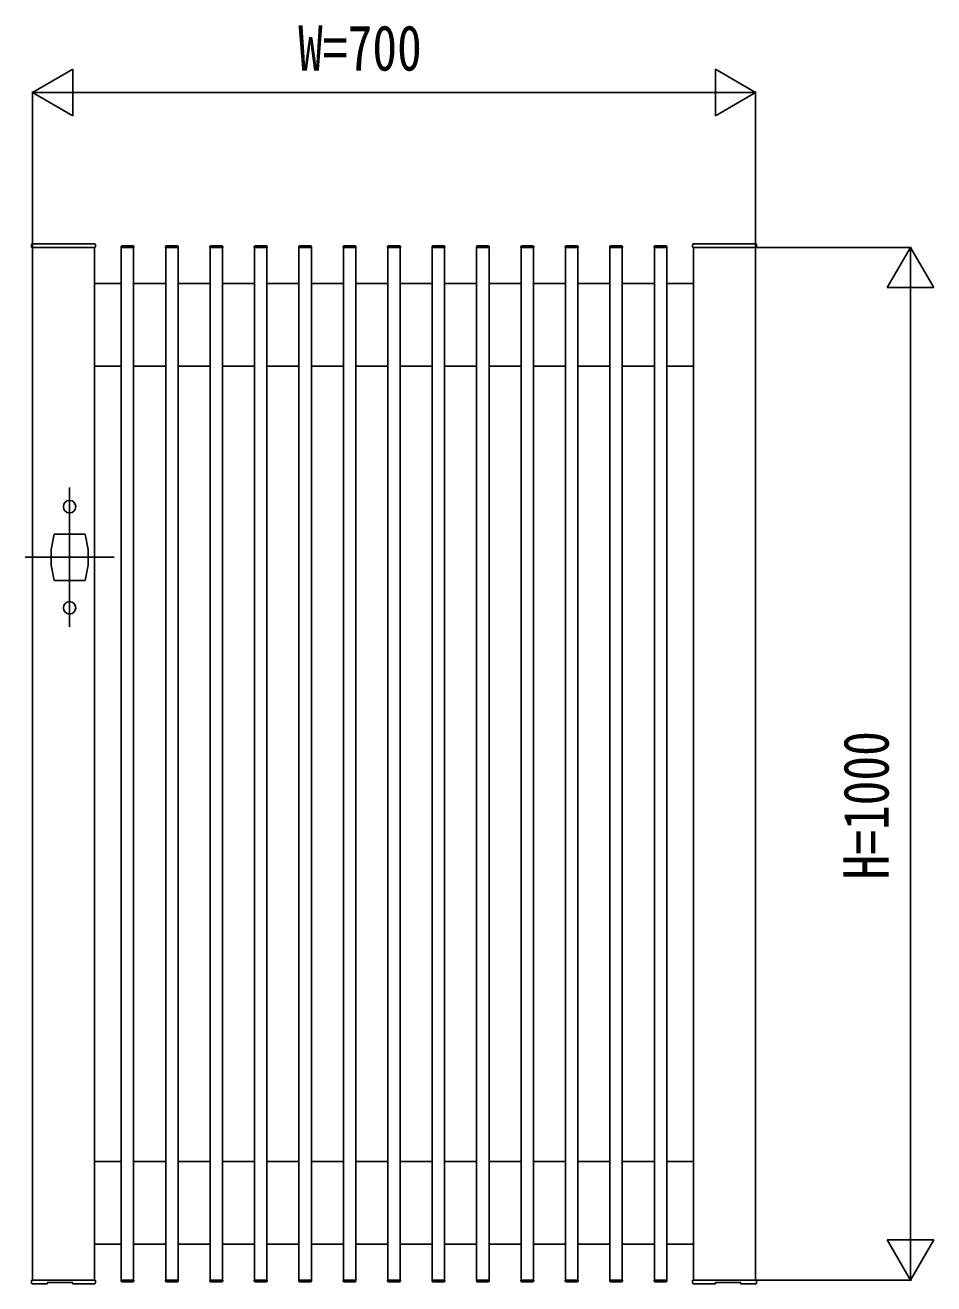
# Model space of a CAD drawing. Units: millimetres, scale not verified. Extents: x -4205 to 4205, y -2970 to 2970.
# Drawn here: x -712 to 168, y 372 to 1590 of the extents above; entities that cross this region are included whole.
import ezdxf
from ezdxf.enums import TextEntityAlignment as Align

# ---------------------------------------------------------------- set-up
doc = ezdxf.new("R2010")
doc.units = ezdxf.units.MM
doc.header["$LTSCALE"] = 20
for name, color, linetype in [('0-1_USER1', 3, 'Continuous'), ('0-2_YKK_12', 2, 'Continuous'), ('0-3_YKK_A1', 4, 'Continuous'), ('0-4_YKK_D', 6, 'Continuous')]:
    doc.layers.add(name, color=color, linetype=linetype)
doc.styles.add('ＭＳ ゴシック', font='')
doc.styles.get('ＭＳ ゴシック').set_extended_font_data('MS Gothic')

msp = doc.modelspace()

# ---------------------------------------------------------------- linework, layer by layer
at = {"layer": '0-1_USER1'}
for p, q in [((-618.98, 1375), (-618.98, 375)), ((-575.98, 1375), (-575.98, 375))]:
    msp.add_line(p, q, dxfattribs=at)
at = {"layer": '0-2_YKK_12'}
for p, q in [((-668.98, 1142.5), (-668.98, 1007.5)), ((-711.98, 1075), (-625.98, 1075))]:
    msp.add_line(p, q, dxfattribs=at)
at = {"layer": '0-3_YKK_A1'}
for p, q in [((-705.98, 1375.5), (-705.98, 1377.5)), ((-704.98, 1378.5), (-644.98, 1378.5)), ((-643.98, 1377.5), (-643.98, 1375.5)), ((-65.98, 1375.5), (-65.98, 1377.5)), ((-64.98, 1378.5), (-4.98, 1378.5)), ((-3.98, 1377.5), (-3.98, 1375.5)), ((-644.48, 1375), (-705.48, 1375)), ((-619.18, 1375.5), (-619.18, 1375)), ((-619.18, 1375), (-606.78, 1375)), ((-618.98, 1375), (-606.98, 1375)), ((-618.18, 1376.5), (-607.78, 1376.5)), ((-606.98, 1375), (-606.98, 375)), ((-606.78, 1375.5), (-606.78, 1375)), ((-576.18, 1375.5), (-576.18, 1375)), ((-576.18, 1375), (-563.78, 1375)), ((-575.98, 1375), (-563.98, 1375)), ((-575.18, 1376.5), (-564.78, 1376.5)), ((-563.98, 1375), (-563.98, 375)), ((-563.78, 1375.5), (-563.78, 1375)), ((-533.18, 1375.5), (-533.18, 1375)), ((-533.18, 1375), (-520.78, 1375)), ((-532.98, 1375), (-532.98, 375)), ((-532.98, 1375), (-520.98, 1375)), ((-532.18, 1376.5), (-521.78, 1376.5)), ((-520.98, 1375), (-520.98, 375)), ((-520.78, 1375.5), (-520.78, 1375)), ((-490.18, 1375.5), (-490.18, 1375)), ((-490.18, 1375), (-477.78, 1375)), ((-489.98, 1375), (-489.98, 375)), ((-489.98, 1375), (-477.98, 1375)), ((-489.18, 1376.5), (-478.78, 1376.5)), ((-477.98, 1375), (-477.98, 375)), ((-477.78, 1375.5), (-477.78, 1375)), ((-447.18, 1375.5), (-447.18, 1375)), ((-447.18, 1375), (-434.78, 1375)), ((-446.98, 1375), (-446.98, 375)), ((-446.98, 1375), (-434.98, 1375)), ((-446.18, 1376.5), (-435.78, 1376.5)), ((-434.98, 1375), (-434.98, 375)), ((-434.78, 1375.5), (-434.78, 1375)), ((-404.18, 1375.5), (-404.18, 1375)), ((-404.18, 1375), (-391.78, 1375)), ((-403.98, 1375), (-403.98, 375)), ((-403.98, 1375), (-391.98, 1375)), ((-403.18, 1376.5), (-392.78, 1376.5)), ((-391.98, 1375), (-391.98, 375)), ((-391.78, 1375.5), (-391.78, 1375)), ((-361.18, 1375.5), (-361.18, 1375)), ((-361.18, 1375), (-348.78, 1375)), ((-360.98, 1375), (-360.98, 375)), ((-360.98, 1375), (-348.98, 1375)), ((-360.18, 1376.5), (-349.78, 1376.5)), ((-348.98, 1375), (-348.98, 375)), ((-348.78, 1375.5), (-348.78, 1375)), ((-318.18, 1375.5), (-318.18, 1375)), ((-318.18, 1375), (-305.78, 1375)), ((-317.98, 1375), (-317.98, 375)), ((-317.98, 1375), (-305.98, 1375)), ((-317.18, 1376.5), (-306.78, 1376.5)), ((-305.98, 1375), (-305.98, 375)), ((-305.78, 1375.5), (-305.78, 1375)), ((-275.18, 1375.5), (-275.18, 1375)), ((-275.18, 1375), (-262.78, 1375)), ((-274.98, 1375), (-274.98, 375)), ((-274.98, 1375), (-262.98, 1375)), ((-274.18, 1376.5), (-263.78, 1376.5)), ((-262.98, 1375), (-262.98, 375)), ((-262.78, 1375.5), (-262.78, 1375)), ((-232.18, 1375.5), (-232.18, 1375)), ((-232.18, 1375), (-219.78, 1375)), ((-231.98, 1375), (-231.98, 375)), ((-231.98, 1375), (-219.98, 1375)), ((-231.18, 1376.5), (-220.78, 1376.5)), ((-219.98, 1375), (-219.98, 375)), ((-219.78, 1375.5), (-219.78, 1375)), ((-189.18, 1375.5), (-189.18, 1375)), ((-189.18, 1375), (-176.78, 1375)), ((-188.98, 1375), (-188.98, 375)), ((-188.98, 1375), (-176.98, 1375)), ((-188.18, 1376.5), (-177.78, 1376.5)), ((-176.98, 1375), (-176.98, 375)), ((-176.78, 1375.5), (-176.78, 1375)), ((-146.18, 1375.5), (-146.18, 1375)), ((-146.18, 1375), (-133.78, 1375)), ((-145.98, 1375), (-145.98, 375)), ((-145.98, 1375), (-133.98, 1375)), ((-145.18, 1376.5), (-134.78, 1376.5)), ((-133.98, 1375), (-133.98, 375)), ((-133.78, 1375.5), (-133.78, 1375)), ((-103.18, 1375.5), (-103.18, 1375)), ((-103.18, 1375), (-90.78, 1375)), ((-102.98, 1375), (-102.98, 375)), ((-102.98, 1375), (-90.98, 1375)), ((-102.18, 1376.5), (-91.78, 1376.5)), ((-90.98, 1375), (-90.98, 375)), ((-90.78, 1375.5), (-90.78, 1375)), ((-4.48, 1375), (-65.48, 1375)), ((-644.98, 1340), (-618.98, 1340)), ((-606.98, 1340), (-575.98, 1340)), ((-563.98, 1340), (-532.98, 1340)), ((-520.98, 1340), (-489.98, 1340)), ((-477.98, 1340), (-446.98, 1340)), ((-434.98, 1340), (-403.98, 1340)), ((-391.98, 1340), (-360.98, 1340)), ((-348.98, 1340), (-317.98, 1340)), ((-305.98, 1340), (-274.98, 1340)), ((-262.98, 1340), (-231.98, 1340)), ((-219.98, 1340), (-188.98, 1340)), ((-176.98, 1340), (-145.98, 1340)), ((-133.98, 1340), (-102.98, 1340)), ((-90.98, 1340), (-64.98, 1340)), ((-644.98, 1260), (-618.98, 1260)), ((-606.98, 1260), (-575.98, 1260)), ((-563.98, 1260), (-532.98, 1260)), ((-520.98, 1260), (-489.98, 1260)), ((-477.98, 1260), (-446.98, 1260)), ((-434.98, 1260), (-403.98, 1260)), ((-391.98, 1260), (-360.98, 1260)), ((-348.98, 1260), (-317.98, 1260)), ((-305.98, 1260), (-274.98, 1260)), ((-262.98, 1260), (-231.98, 1260)), ((-219.98, 1260), (-188.98, 1260)), ((-176.98, 1260), (-145.98, 1260)), ((-133.98, 1260), (-102.98, 1260)), ((-90.98, 1260), (-64.98, 1260)), ((-683.98, 1097.5), (-686.98, 1082.5)), ((-683.98, 1097.5), (-653.98, 1097.5)), ((-653.98, 1097.5), (-650.98, 1082.5)), ((-686.98, 1082.5), (-686.98, 1067.5)), ((-650.98, 1082.5), (-650.98, 1067.5)), ((-683.98, 1052.5), (-686.98, 1067.5)), ((-653.98, 1052.5), (-650.98, 1067.5)), ((-653.98, 1052.5), (-683.98, 1052.5)), ((-644.98, 490), (-618.98, 490)), ((-606.98, 490), (-575.98, 490)), ((-563.98, 490), (-532.98, 490)), ((-520.98, 490), (-489.98, 490)), ((-477.98, 490), (-446.98, 490)), ((-434.98, 490), (-403.98, 490)), ((-391.98, 490), (-360.98, 490)), ((-348.98, 490), (-317.98, 490)), ((-305.98, 490), (-274.98, 490)), ((-262.98, 490), (-231.98, 490)), ((-219.98, 490), (-188.98, 490)), ((-176.98, 490), (-145.98, 490)), ((-133.98, 490), (-102.98, 490)), ((-90.98, 490), (-64.98, 490)), ((-644.98, 410), (-618.98, 410)), ((-606.98, 410), (-575.98, 410)), ((-563.98, 410), (-532.98, 410)), ((-520.98, 410), (-489.98, 410)), ((-477.98, 410), (-446.98, 410)), ((-434.98, 410), (-403.98, 410)), ((-391.98, 410), (-360.98, 410)), ((-348.98, 410), (-317.98, 410)), ((-305.98, 410), (-274.98, 410)), ((-262.98, 410), (-231.98, 410)), ((-219.98, 410), (-188.98, 410)), ((-176.98, 410), (-145.98, 410)), ((-133.98, 410), (-102.98, 410)), ((-90.98, 410), (-64.98, 410)), ((-705.98, 374.47), (-705.98, 374.41)), ((-705.98, 374.41), (-705.93, 373.52)), ((-705.93, 372.44), (-705.98, 373.48)), ((-704.98, 375), (-705.48, 375)), ((-644.98, 375), (-704.98, 375)), ((-690.89, 371.5), (-704.93, 371.5)), ((-690.39, 372.07), (-690.35, 372.76)), ((-690.39, 371.97), (-690.39, 372.07)), ((-666.74, 372.82), (-689.82, 372.83)), ((-666.21, 372.75), (-666.17, 371.97)), ((-661.08, 371.5), (-665.67, 371.5)), ((-645.04, 371.5), (-654.89, 371.5)), ((-644.48, 375), (-644.98, 375)), ((-643.98, 373.48), (-644.04, 372.44)), ((-644.03, 373.52), (-643.98, 374.41)), ((-643.98, 374.41), (-643.98, 374.47)), ((-619.18, 375), (-606.78, 375)), ((-619.18, 374.5), (-619.18, 375)), ((-618.98, 375), (-606.98, 375)), ((-618.18, 373.5), (-607.78, 373.5)), ((-606.78, 374.5), (-606.78, 375)), ((-576.18, 375), (-563.78, 375)), ((-576.18, 374.5), (-576.18, 375)), ((-575.98, 375), (-563.98, 375)), ((-575.18, 373.5), (-564.78, 373.5)), ((-563.78, 374.5), (-563.78, 375)), ((-533.18, 375), (-520.78, 375)), ((-533.18, 374.5), (-533.18, 375)), ((-532.98, 375), (-520.98, 375)), ((-532.18, 373.5), (-521.78, 373.5)), ((-520.78, 374.5), (-520.78, 375)), ((-490.18, 375), (-477.78, 375)), ((-490.18, 374.5), (-490.18, 375)), ((-489.98, 375), (-477.98, 375)), ((-489.18, 373.5), (-478.78, 373.5)), ((-477.78, 374.5), (-477.78, 375)), ((-447.18, 375), (-434.78, 375)), ((-447.18, 374.5), (-447.18, 375)), ((-446.98, 375), (-434.98, 375)), ((-446.18, 373.5), (-435.78, 373.5)), ((-434.78, 374.5), (-434.78, 375)), ((-404.18, 375), (-391.78, 375)), ((-404.18, 374.5), (-404.18, 375)), ((-403.98, 375), (-391.98, 375)), ((-403.18, 373.5), (-392.78, 373.5)), ((-391.78, 374.5), (-391.78, 375)), ((-361.18, 375), (-348.78, 375)), ((-361.18, 374.5), (-361.18, 375)), ((-360.98, 375), (-348.98, 375)), ((-360.18, 373.5), (-349.78, 373.5)), ((-348.78, 374.5), (-348.78, 375)), ((-318.18, 375), (-305.78, 375)), ((-318.18, 374.5), (-318.18, 375)), ((-317.98, 375), (-305.98, 375)), ((-317.18, 373.5), (-306.78, 373.5)), ((-305.78, 374.5), (-305.78, 375)), ((-275.18, 375), (-262.78, 375)), ((-275.18, 374.5), (-275.18, 375)), ((-274.98, 375), (-262.98, 375)), ((-274.18, 373.5), (-263.78, 373.5)), ((-262.78, 374.5), (-262.78, 375)), ((-232.18, 375), (-219.78, 375)), ((-232.18, 374.5), (-232.18, 375)), ((-231.98, 375), (-219.98, 375)), ((-231.18, 373.5), (-220.78, 373.5)), ((-219.78, 374.5), (-219.78, 375)), ((-189.18, 375), (-176.78, 375)), ((-189.18, 374.5), (-189.18, 375)), ((-188.98, 375), (-176.98, 375)), ((-188.18, 373.5), (-177.78, 373.5)), ((-176.78, 374.5), (-176.78, 375)), ((-146.18, 375), (-133.78, 375)), ((-146.18, 374.5), (-146.18, 375)), ((-145.98, 375), (-133.98, 375)), ((-145.18, 373.5), (-134.78, 373.5)), ((-133.78, 374.5), (-133.78, 375)), ((-103.18, 375), (-90.78, 375)), ((-103.18, 374.5), (-103.18, 375)), ((-102.98, 375), (-90.98, 375)), ((-102.18, 373.5), (-91.78, 373.5)), ((-90.78, 374.5), (-90.78, 375)), ((-65.98, 374.41), (-65.98, 374.47)), ((-65.93, 373.52), (-65.98, 374.41)), ((-65.98, 373.48), (-65.93, 372.44)), ((-65.48, 375), (-64.98, 375)), ((-64.98, 375), (-4.98, 375)), ((-64.92, 371.5), (-55.07, 371.5)), ((-48.88, 371.5), (-44.29, 371.5)), ((-43.75, 372.75), (-43.79, 371.97)), ((-43.22, 372.82), (-20.14, 372.83)), ((-19.57, 372.07), (-19.61, 372.76)), ((-19.57, 371.97), (-19.57, 372.07)), ((-19.07, 371.5), (-5.03, 371.5)), ((-4.98, 375), (-4.48, 375)), ((-4.04, 372.44), (-3.98, 373.48)), ((-3.98, 374.41), (-4.03, 373.52)), ((-3.98, 374.47), (-3.98, 374.41))]:
    msp.add_line(p, q, dxfattribs=at)
for points in [[(-704.98, 1375), (-704.98, 375), (-644.98, 375), (-644.98, 1375)], [(-64.98, 1375), (-64.98, 375), (-4.98, 375), (-4.98, 1375)]]:
    msp.add_lwpolyline(points, close=True, dxfattribs=at)
for points in [[(-705.98, 373.47), (-705.98, 373.58), (-705.98, 373.92), (-705.98, 374.47)], [(-705.93, 373.52), (-705.93, 373.15), (-705.93, 372.85), (-705.93, 372.64), (-705.93, 372.49), (-705.93, 372.47)], [(-704.93, 371.52), (-705.08, 371.53), (-705.23, 371.57), (-705.37, 371.64), (-705.5, 371.72), (-705.62, 371.83), (-705.72, 371.95), (-705.79, 372.08), (-705.85, 372.22), (-705.88, 372.34), (-705.89, 372.4)], [(-689.82, 372.82), (-689.99, 372.82), (-690.16, 372.81), (-690.31, 372.8), (-690.43, 372.78), (-690.53, 372.76), (-690.56, 372.75)], [(-666.74, 372.82), (-666.74, 372.82), (-666.74, 372.82)], [(-666.74, 372.82), (-666.74, 372.82), (-666.74, 372.82)], [(-666.01, 372.75), (-666.03, 372.76), (-666.1, 372.77), (-666.2, 372.79), (-666.32, 372.8), (-666.45, 372.81), (-666.59, 372.82), (-666.74, 372.82)], [(-654.89, 371.5), (-654.92, 371.5), (-655.05, 371.51), (-655.25, 371.51), (-655.53, 371.52), (-655.88, 371.53), (-656.28, 371.54), (-656.73, 371.55), (-657.22, 371.56), (-657.73, 371.56), (-658.24, 371.56), (-658.75, 371.56), (-659.23, 371.55), (-659.69, 371.54), (-660.09, 371.53), (-660.44, 371.52), (-660.72, 371.51), (-660.92, 371.51), (-661.05, 371.5), (-661.08, 371.5)], [(-658.31, 371.56), (-658.1, 371.56), (-657.88, 371.56)], [(-644.07, 372.39), (-644.09, 372.3), (-644.13, 372.16), (-644.2, 372.01), (-644.3, 371.87), (-644.42, 371.75), (-644.55, 371.66), (-644.7, 371.58), (-644.87, 371.53), (-645.03, 371.52)], [(-644.03, 372.45), (-644.03, 372.45), (-644.03, 372.51), (-644.03, 372.67), (-644.03, 372.92), (-644.03, 373.52), (-644.03, 373.52)], [(-643.98, 374.47), (-643.98, 373.92), (-643.98, 373.58), (-643.98, 373.47)], [(-65.98, 374.47), (-65.98, 373.92), (-65.98, 373.58), (-65.98, 373.47)], [(-65.93, 372.45), (-65.93, 372.45), (-65.93, 372.51), (-65.93, 372.67), (-65.93, 372.92), (-65.93, 373.52), (-65.93, 373.52)], [(-65.89, 372.39), (-65.87, 372.3), (-65.83, 372.16), (-65.76, 372.01), (-65.66, 371.87), (-65.54, 371.75), (-65.41, 371.66), (-65.26, 371.58), (-65.09, 371.53), (-64.93, 371.52)], [(-55.07, 371.5), (-55.04, 371.5), (-54.91, 371.51), (-54.71, 371.51), (-54.43, 371.52), (-54.08, 371.53), (-53.68, 371.54), (-53.23, 371.55), (-52.74, 371.56), (-52.23, 371.56), (-51.72, 371.56), (-51.21, 371.56), (-50.73, 371.55), (-50.27, 371.54), (-49.87, 371.53), (-49.52, 371.52), (-49.24, 371.51), (-49.04, 371.51), (-48.91, 371.5), (-48.88, 371.5)], [(-51.65, 371.56), (-51.86, 371.56), (-52.08, 371.56)], [(-43.95, 372.75), (-43.93, 372.76), (-43.86, 372.77), (-43.76, 372.79), (-43.64, 372.8), (-43.51, 372.81), (-43.37, 372.82), (-43.22, 372.82)], [(-43.22, 372.82), (-43.22, 372.82), (-43.22, 372.82)], [(-43.22, 372.82), (-43.22, 372.82), (-43.22, 372.82)], [(-20.14, 372.82), (-19.97, 372.82), (-19.8, 372.81), (-19.65, 372.8), (-19.53, 372.78), (-19.44, 372.76), (-19.4, 372.75)], [(-5.03, 371.52), (-4.88, 371.53), (-4.73, 371.57), (-4.59, 371.64), (-4.46, 371.72), (-4.34, 371.83), (-4.24, 371.95), (-4.17, 372.08), (-4.11, 372.22), (-4.08, 372.34), (-4.07, 372.4)], [(-4.03, 373.52), (-4.03, 373.15), (-4.03, 372.85), (-4.03, 372.64), (-4.03, 372.49), (-4.03, 372.47)], [(-3.98, 373.47), (-3.98, 373.58), (-3.98, 373.92), (-3.98, 374.47)]]:
    msp.add_lwpolyline(points, dxfattribs=at)
for centre in [(-668.98, 1124), (-668.98, 1026)]:
    msp.add_circle(centre, 6, dxfattribs=at)
for centre, radius, start, end in [((-704.98, 1377.5), 1, 90, 180), ((-644.98, 1377.5), 1, 0, 90), ((-64.98, 1377.5), 1, 90, 180), ((-4.98, 1377.5), 1, 0, 90), ((-705.48, 1375.5), 0.5, 180, 270), ((-644.48, 1375.5), 0.5, 270, 0), ((-618.18, 1375.5), 1, 90, 180), ((-607.78, 1375.5), 1, 0, 90), ((-575.18, 1375.5), 1, 90, 180), ((-564.78, 1375.5), 1, 0, 90), ((-532.18, 1375.5), 1, 90, 180), ((-521.78, 1375.5), 1, 0, 90), ((-489.18, 1375.5), 1, 90, 180), ((-478.78, 1375.5), 1, 0, 90), ((-446.18, 1375.5), 1, 90, 180), ((-435.78, 1375.5), 1, 0, 90), ((-403.18, 1375.5), 1, 90, 180), ((-392.78, 1375.5), 1, 0, 90), ((-360.18, 1375.5), 1, 90, 180), ((-349.78, 1375.5), 1, 0, 90), ((-317.18, 1375.5), 1, 90, 180), ((-306.78, 1375.5), 1, 0, 90), ((-274.18, 1375.5), 1, 90, 180), ((-263.78, 1375.5), 1, 0, 90), ((-231.18, 1375.5), 1, 90, 180), ((-220.78, 1375.5), 1, 0, 90), ((-188.18, 1375.5), 1, 90, 180), ((-177.78, 1375.5), 1, 0, 90), ((-145.18, 1375.5), 1, 90, 180), ((-134.78, 1375.5), 1, 0, 90), ((-102.18, 1375.5), 1, 90, 180), ((-91.78, 1375.5), 1, 0, 90), ((-65.48, 1375.5), 0.5, 180, 270), ((-4.48, 1375.5), 0.5, 270, 0), ((-705.48, 374.5), 0.5, 90, 183), ((-690.89, 372), 0.5, 270.59375, 357), ((-665.67, 372), 0.5, 183, 269.48495), ((-644.48, 374.5), 0.5, 357, 90), ((-618.18, 374.5), 1, 180, 270), ((-607.78, 374.5), 1, 270, 0), ((-575.18, 374.5), 1, 180, 270), ((-564.78, 374.5), 1, 270, 0), ((-532.18, 374.5), 1, 180, 270), ((-521.78, 374.5), 1, 270, 0), ((-489.18, 374.5), 1, 180, 270), ((-478.78, 374.5), 1, 270, 0), ((-446.18, 374.5), 1, 180, 270), ((-435.78, 374.5), 1, 270, 0), ((-403.18, 374.5), 1, 180, 270), ((-392.78, 374.5), 1, 270, 0), ((-360.18, 374.5), 1, 180, 270), ((-349.78, 374.5), 1, 270, 0), ((-317.18, 374.5), 1, 180, 270), ((-306.78, 374.5), 1, 270, 0), ((-274.18, 374.5), 1, 180, 270), ((-263.78, 374.5), 1, 270, 0), ((-231.18, 374.5), 1, 180, 270), ((-220.78, 374.5), 1, 270, 0), ((-188.18, 374.5), 1, 180, 270), ((-177.78, 374.5), 1, 270, 0), ((-145.18, 374.5), 1, 180, 270), ((-134.78, 374.5), 1, 270, 0), ((-102.18, 374.5), 1, 180, 270), ((-91.78, 374.5), 1, 270, 0), ((-65.48, 374.5), 0.5, 90, 183), ((-44.29, 372), 0.5, 270.51505, 357), ((-19.07, 372), 0.5, 183, 269.40625), ((-4.48, 374.5), 0.5, 357, 90)]:
    msp.add_arc(centre, radius, start, end, dxfattribs=at)
at = {"layer": '0-4_YKK_D'}
for p, q in [((-704.98, 1525), (-666.01, 1547.5)), ((-666.01, 1502.5), (-666.01, 1547.5)), ((-4.98, 1525), (-43.95, 1547.5)), ((-43.95, 1547.5), (-43.95, 1502.5)), ((-704.98, 1376), (-704.98, 1526)), ((-704.98, 1525), (-666.01, 1502.5)), ((-704.98, 1525), (-627.04, 1525)), ((-659.98, 1525), (-49.98, 1525)), ((-4.98, 1525), (-82.92, 1525)), ((-4.98, 1525), (-43.95, 1502.5)), ((-4.98, 1376), (-4.98, 1526)), ((-3.98, 1375), (146.02, 1375)), ((145.02, 1375), (122.52, 1336.03)), ((145.02, 1375), (167.52, 1336.03)), ((145.02, 1375), (145.02, 1297.06)), ((122.52, 1336.03), (167.52, 1336.03)), ((145.02, 1330), (145.02, 420)), ((145.02, 375), (145.02, 452.94)), ((145.02, 375), (122.52, 413.97)), ((167.52, 413.97), (122.52, 413.97)), ((145.02, 375), (167.52, 413.97)), ((-3.98, 375), (146.02, 375))]:
    msp.add_line(p, q, dxfattribs=at)

# ---------------------------------------------------------------- texts
at = {"layer": '0-4_YKK_D', "style": 'ＭＳ ゴシック', "width": 0.8}
msp.add_text('W=700', height=43.99, dxfattribs=at).set_placement((-447.78, 1533), align=Align.BOTTOM_LEFT)
msp.add_text('H=1000', height=43.99, rotation=90, dxfattribs=at).set_placement((137.02, 763), align=Align.BOTTOM_LEFT)

doc.saveas('drawing.dxf')
